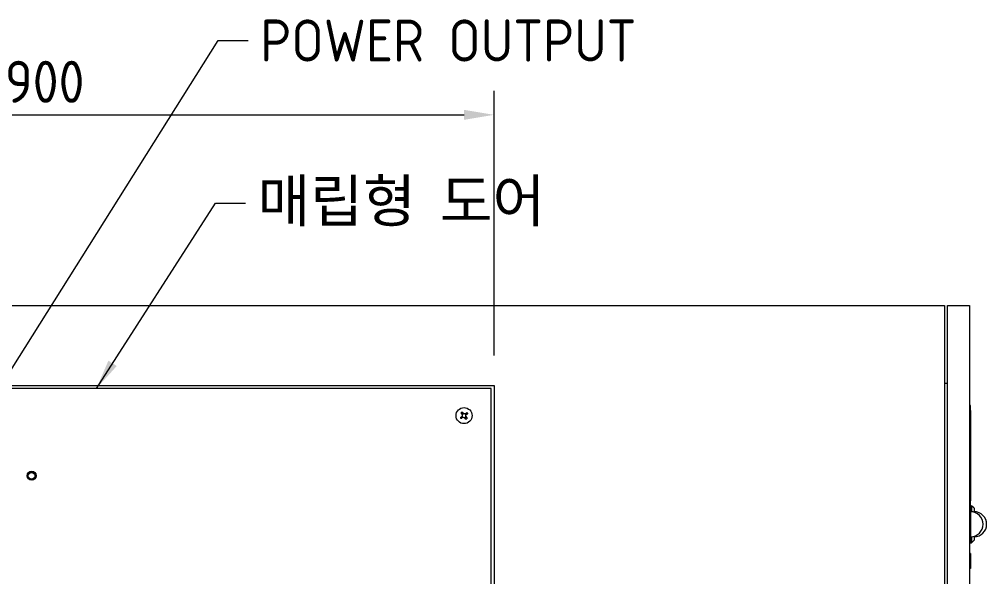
# Model space of a CAD drawing. Header units: millimetres. Extents: x 0 to 10092, y 0 to 7128.
# Drawn here: x 1183 to 2150, y 3760 to 4317 of the extents above; entities that cross this region are included whole.
import ezdxf

# ---------------------------------------------------------------- set-up
doc = ezdxf.new("R2010")
doc.units = ezdxf.units.MM
doc.header["$LTSCALE"] = 12
for name, color, linetype, lineweight, true_color in [('가시적인 것(ISO)', 3, 'Continuous', 5, 0x00ff00), ('가시적인 좁은 것(ISO)', 3, 'Continuous', 5, 0x00ff00), ('기호(ISO)', 5, 'Continuous', 5, 0x0000ff), ('치수(ISO)', 2, 'Continuous', 5, 0xffff00)]:
    doc.layers.add(name, color=color, linetype=linetype, lineweight=lineweight, true_color=true_color)
doc.styles.add('치수 텍스트_PSTEK_POSCO', font='isocp.shx')
doc.dimstyles.new('치수_PSTEK_POSCO', dxfattribs={"dimscale": 12, "dimtxt": 3.5, "dimasz": 2.5, "dimexe": 2, "dimexo": 2.5, "dimgap": 1, "dimtad": 1, "dimrnd": 1e-08, "dimdsep": 46, "dimtxsty": '치수 텍스트_PSTEK_POSCO', "dimcen": 0.09, "dimdle": 10, "dimclrd": 7, "dimclre": 7, "dimclrt": 2, "dimadec": 1, "dimazin": 2, "dimtfac": 1, "dimtmove": 0, "dimatfit": 3, "dimfxl": 1, "dimtolj": 1, "dimlwd": -1, "dimlwe": -1, "dimarcsym": 0})
doc.dimstyles.new('치수_PSTEK_POSCO$7', dxfattribs={"dimscale": 12, "dimtxt": 3.5, "dimasz": 2.5, "dimexe": 2, "dimexo": 2.5, "dimgap": 1, "dimtad": 1, "dimrnd": 1e-08, "dimdsep": 46, "dimtxsty": '치수 텍스트_PSTEK_POSCO', "dimcen": 0.09, "dimdle": 10, "dimclrd": 7, "dimclre": 7, "dimclrt": 2, "dimadec": 1, "dimazin": 2, "dimtfac": 1, "dimtmove": 0, "dimatfit": 3, "dimfxl": 1, "dimtolj": 1, "dimlwd": -1, "dimlwe": -1, "dimarcsym": 0})

# ---------------------------------------------------------------- blocks, each defined once
blk = doc.blocks.new('*D39')
at = {"layer": 'Defpoints', "color": 0, "transparency": 16777216}
for p in [(1657.44, 4221.57), (757.44, 3951.21), (1657.44, 3951.21)]:
    blk.add_point(p, dxfattribs=at)
at = {"layer": '치수(ISO)', "color": 7, "transparency": 16777216}
for p, q in [((757.44, 3981.21), (757.44, 4245.57)), ((1657.44, 3981.21), (1657.44, 4245.57)), ((787.44, 4221.57), (1627.44, 4221.57))]:
    blk.add_line(p, q, dxfattribs=at)
for points in [[(787.44, 4226.57), (787.44, 4216.57), (757.44, 4221.57)], [(1627.44, 4226.57), (1627.44, 4216.57), (1657.44, 4221.57)]]:
    blk.add_solid(points, dxfattribs=at)
at = {"layer": '치수(ISO)', "color": 2, "transparency": 16777216, "insert": (1168.76, 4254.57), "char_height": 42, "attachment_point": 4, "style": '치수 텍스트_PSTEK_POSCO'}
blk.add_mtext('\\A1;900', dxfattribs=at)

msp = doc.modelspace()

# ---------------------------------------------------------------- linework, layer by layer
at = {"layer": '가시적인 것(ISO)'}
for p, q in [((657.443, 4031.209), (2107.443, 4031.209)), ((2107.443, 4031.209), (2107.443, 2631.209)), ((2110.443, 2541.209), (2110.443, 4031.209)), ((2110.443, 4031.209), (2132.443, 4031.209)), ((2132.443, 4031.209), (2132.443, 2541.209)), ((2107.443, 3953.509), (2110.443, 3953.509)), ((757.443, 3951.209), (1657.443, 3951.209)), ((1654.443, 3948.209), (760.443, 3948.209)), ((1654.443, 2934.209), (1654.443, 3948.209)), ((1657.443, 3951.209), (1657.443, 2931.209)), ((1625.785, 3922.197), (1624.433, 3923.95)), ((1624.459, 3924.149), (1625.359, 3924.843)), ((1625.371, 3922.756), (1626.474, 3923.606)), ((1625.558, 3924.817), (1626.909, 3923.064)), ((1628.431, 3922.867), (1630.184, 3924.219)), ((1630.383, 3924.193), (1631.076, 3923.293)), ((2133.443, 3931.209), (2132.443, 3931.209)), ((2133.443, 3831.309), (2133.443, 3931.209)), ((2133.443, 3926.209), (2133.453, 3926.209)), ((2133.453, 3926.209), (2133.453, 3921.209)), ((1624.503, 3918.226), (1623.809, 3919.125)), ((1623.835, 3919.324), (1625.588, 3920.676)), ((1626.455, 3919.551), (1624.702, 3918.2)), ((1625.896, 3919.138), (1625.046, 3920.24)), ((1629.327, 3917.601), (1627.976, 3919.354)), ((1629.514, 3919.662), (1628.412, 3918.812)), ((1628.99, 3923.281), (1629.84, 3922.178)), ((1629.101, 3920.221), (1630.452, 3918.468)), ((1631.051, 3923.094), (1629.298, 3921.743)), ((1630.426, 3918.269), (1629.527, 3917.576)), ((2133.443, 3921.209), (2133.453, 3921.209)), ((2133.453, 3921.209), (2133.453, 3841.209)), ((2132.443, 3846.579), (2132.453, 3846.579)), ((2132.453, 3846.579), (2132.453, 3837.94)), ((2132.443, 3837.94), (2132.453, 3837.94)), ((2132.453, 3837.94), (2132.453, 3831.309)), ((2133.443, 3841.209), (2133.453, 3841.209)), ((2133.453, 3841.209), (2133.453, 3836.209)), ((2132.443, 3831.309), (2134.543, 3831.309)), ((2132.443, 3831.307), (2134.543, 3831.307)), ((2132.443, 3831.3), (2134.543, 3831.3)), ((2132.443, 3831.287), (2134.543, 3831.287)), ((2132.443, 3831.268), (2134.543, 3831.268)), ((2132.443, 3831.244), (2134.543, 3831.244)), ((2132.443, 3831.214), (2134.543, 3831.214)), ((2132.443, 3831.178), (2134.543, 3831.178)), ((2132.443, 3831.137), (2134.543, 3831.137)), ((2132.443, 3831.091), (2134.543, 3831.091)), ((2132.443, 3831.038), (2134.543, 3831.038)), ((2132.443, 3830.98), (2134.543, 3830.98)), ((2132.443, 3830.917), (2134.543, 3830.917)), ((2132.443, 3830.848), (2134.543, 3830.848)), ((2132.443, 3830.774), (2134.543, 3830.774)), ((2132.443, 3830.694), (2134.543, 3830.694)), ((2132.443, 3830.609), (2134.543, 3830.609)), ((2132.443, 3830.518), (2134.543, 3830.518)), ((2132.443, 3830.422), (2134.543, 3830.422)), ((2132.443, 3830.32), (2134.543, 3830.32)), ((2132.443, 3830.214), (2134.543, 3830.214)), ((2132.443, 3830.101), (2134.543, 3830.101)), ((2132.443, 3829.984), (2134.543, 3829.984)), ((2132.443, 3829.861), (2134.543, 3829.861)), ((2133.443, 3828.809), (2132.443, 3829.809)), ((2132.518, 3829.734), (2134.543, 3829.734)), ((2132.651, 3829.601), (2134.543, 3829.601)), ((2132.789, 3829.463), (2134.543, 3829.463)), ((2132.933, 3829.319), (2134.543, 3829.319)), ((2133.081, 3829.171), (2134.543, 3829.171)), ((2133.234, 3829.018), (2134.543, 3829.018)), ((2133.392, 3828.86), (2134.543, 3828.86)), ((2133.443, 3836.209), (2133.453, 3836.209)), ((2133.443, 3828.809), (2133.443, 3796.809)), ((2133.443, 3828.697), (2134.543, 3828.697)), ((2133.443, 3828.529), (2134.543, 3828.529)), ((2133.443, 3828.357), (2134.543, 3828.357)), ((2133.443, 3828.179), (2134.543, 3828.179)), ((2133.443, 3827.997), (2134.543, 3827.997)), ((2133.443, 3827.81), (2134.543, 3827.81)), ((2133.443, 3827.619), (2134.543, 3827.619)), ((2133.443, 3827.423), (2134.543, 3827.423)), ((2133.443, 3827.223), (2134.543, 3827.223)), ((2133.443, 3827.019), (2134.543, 3827.019)), ((2133.443, 3826.81), (2134.543, 3826.81)), ((2134.543, 3831.309), (2134.543, 3831.307)), ((2137.043, 3828.809), (2134.543, 3831.309)), ((2134.543, 3831.307), (2134.543, 3831.3)), ((2134.543, 3831.3), (2134.543, 3831.287)), ((2134.543, 3831.287), (2134.543, 3831.268)), ((2134.543, 3831.268), (2134.543, 3831.244)), ((2134.543, 3831.244), (2134.543, 3831.214)), ((2134.543, 3831.214), (2134.543, 3831.178)), ((2134.543, 3831.178), (2134.543, 3831.137)), ((2134.543, 3831.137), (2134.543, 3831.091)), ((2134.543, 3831.091), (2134.543, 3831.038)), ((2134.543, 3831.038), (2134.543, 3830.98)), ((2134.543, 3830.98), (2134.543, 3830.917)), ((2134.543, 3830.917), (2134.543, 3830.848)), ((2134.543, 3830.848), (2134.543, 3830.774)), ((2134.543, 3830.774), (2134.543, 3830.694)), ((2134.543, 3830.694), (2134.543, 3830.609)), ((2134.543, 3830.609), (2134.543, 3830.518)), ((2134.543, 3830.518), (2134.543, 3830.422)), ((2134.543, 3830.422), (2134.543, 3830.32)), ((2134.543, 3830.32), (2134.543, 3830.214)), ((2134.543, 3830.214), (2134.543, 3830.101)), ((2134.543, 3830.101), (2134.543, 3829.984)), ((2134.543, 3829.984), (2134.543, 3829.861)), ((2134.543, 3829.861), (2134.543, 3829.734)), ((2134.543, 3829.734), (2134.543, 3829.601)), ((2134.543, 3829.601), (2134.543, 3829.463)), ((2134.543, 3829.463), (2134.543, 3829.319)), ((2134.543, 3829.319), (2134.543, 3829.171)), ((2134.543, 3829.171), (2134.543, 3829.018)), ((2134.543, 3829.018), (2134.543, 3828.86)), ((2134.543, 3828.86), (2134.543, 3828.697)), ((2134.543, 3828.697), (2134.543, 3828.529)), ((2134.543, 3828.529), (2134.543, 3828.357)), ((2134.543, 3828.357), (2134.543, 3828.179)), ((2134.543, 3828.179), (2134.543, 3827.997)), ((2134.543, 3827.997), (2134.543, 3827.81)), ((2134.543, 3827.81), (2134.543, 3827.619)), ((2134.543, 3827.619), (2134.543, 3827.423)), ((2134.543, 3827.423), (2134.543, 3827.223)), ((2134.543, 3827.223), (2134.543, 3827.019)), ((2134.543, 3827.019), (2134.543, 3826.81)), ((2134.543, 3826.81), (2134.543, 3826.597)), ((2137.043, 3828.809), (2137.043, 3824.78)), ((2133.443, 3826.597), (2134.543, 3826.597)), ((2133.443, 3826.379), (2134.543, 3826.379)), ((2133.443, 3826.158), (2134.543, 3826.158)), ((2133.443, 3825.932), (2134.543, 3825.932)), ((2133.443, 3825.703), (2134.543, 3825.703)), ((2133.443, 3825.469), (2134.543, 3825.469)), ((2134.543, 3826.597), (2134.543, 3826.379)), ((2134.543, 3826.379), (2134.543, 3826.158)), ((2134.543, 3826.158), (2134.543, 3825.932)), ((2134.543, 3825.932), (2134.543, 3825.703)), ((2134.543, 3825.703), (2134.543, 3825.469)), ((2134.543, 3825.469), (2134.543, 3825.261)), ((2133.443, 3800.235), (2134.543, 3800.235)), ((2133.443, 3800), (2134.543, 3800)), ((2133.443, 3799.769), (2134.543, 3799.769)), ((2133.443, 3799.542), (2134.543, 3799.542)), ((2133.443, 3799.319), (2134.543, 3799.319)), ((2133.443, 3799.1), (2134.543, 3799.1)), ((2133.443, 3798.886), (2134.543, 3798.886)), ((2133.443, 3798.675), (2134.543, 3798.675)), ((2133.443, 3798.469), (2134.543, 3798.469)), ((2133.443, 3798.267), (2134.543, 3798.267)), ((2133.443, 3798.07), (2134.543, 3798.07)), ((2133.443, 3797.877), (2134.543, 3797.877)), ((2134.543, 3800.358), (2134.543, 3800.235)), ((2134.543, 3800.235), (2134.543, 3800)), ((2134.543, 3800), (2134.543, 3799.769)), ((2134.543, 3799.769), (2134.543, 3799.542)), ((2134.543, 3799.542), (2134.543, 3799.319)), ((2134.543, 3799.319), (2134.543, 3799.1)), ((2134.543, 3799.1), (2134.543, 3798.886)), ((2134.543, 3798.886), (2134.543, 3798.675)), ((2134.543, 3798.675), (2134.543, 3798.469)), ((2134.543, 3798.469), (2134.543, 3798.267)), ((2134.543, 3798.267), (2134.543, 3798.07)), ((2134.543, 3798.07), (2134.543, 3797.877)), ((2134.543, 3797.877), (2134.543, 3797.689)), ((2137.043, 3800.839), (2137.043, 3796.809)), ((2133.443, 3796.809), (2132.443, 3795.809)), ((2132.443, 3795.803), (2134.543, 3795.803)), ((2132.443, 3795.678), (2134.543, 3795.678)), ((2132.443, 3795.559), (2134.543, 3795.559)), ((2132.443, 3795.445), (2134.543, 3795.445)), ((2132.443, 3795.336), (2134.543, 3795.336)), ((2132.443, 3795.233), (2134.543, 3795.233)), ((2132.443, 3795.135), (2134.543, 3795.135)), ((2132.443, 3795.042), (2134.543, 3795.042)), ((2132.443, 3794.955), (2134.543, 3794.955)), ((2132.443, 3794.873), (2134.543, 3794.873)), ((2132.443, 3794.797), (2134.543, 3794.797)), ((2132.443, 3794.726), (2134.543, 3794.726)), ((2132.443, 3794.66), (2134.543, 3794.66)), ((2132.443, 3794.601), (2134.543, 3794.601)), ((2132.443, 3794.546), (2134.543, 3794.546)), ((2132.443, 3794.497), (2134.543, 3794.497)), ((2132.443, 3794.454), (2134.543, 3794.454)), ((2132.443, 3794.417), (2134.543, 3794.417)), ((2132.443, 3794.385), (2134.543, 3794.385)), ((2132.443, 3794.358), (2134.543, 3794.358)), ((2132.443, 3794.338), (2134.543, 3794.338)), ((2132.443, 3794.323), (2134.543, 3794.323)), ((2132.443, 3794.313), (2134.543, 3794.313)), ((2132.443, 3794.309), (2134.543, 3794.309)), ((2132.566, 3795.933), (2134.543, 3795.933)), ((2132.701, 3796.067), (2134.543, 3796.067)), ((2132.841, 3796.207), (2134.543, 3796.207)), ((2132.986, 3796.352), (2134.543, 3796.352)), ((2133.136, 3796.502), (2134.543, 3796.502)), ((2133.291, 3796.657), (2134.543, 3796.657)), ((2133.443, 3797.689), (2134.543, 3797.689)), ((2133.443, 3797.505), (2134.543, 3797.505)), ((2133.443, 3797.326), (2134.543, 3797.326)), ((2133.443, 3797.152), (2134.543, 3797.152)), ((2133.443, 3796.982), (2134.543, 3796.982)), ((2133.443, 3796.817), (2134.543, 3796.817)), ((2134.543, 3797.689), (2134.543, 3797.505)), ((2134.543, 3797.505), (2134.543, 3797.326)), ((2134.543, 3797.326), (2134.543, 3797.152)), ((2134.543, 3797.152), (2134.543, 3796.982)), ((2134.543, 3796.982), (2134.543, 3796.817)), ((2134.543, 3796.817), (2134.543, 3796.657)), ((2137.043, 3796.809), (2134.543, 3794.309)), ((2134.543, 3796.657), (2134.543, 3796.502)), ((2134.543, 3796.502), (2134.543, 3796.352)), ((2134.543, 3796.352), (2134.543, 3796.207)), ((2134.543, 3796.207), (2134.543, 3796.067)), ((2134.543, 3796.067), (2134.543, 3795.933)), ((2134.543, 3795.933), (2134.543, 3795.803)), ((2134.543, 3795.803), (2134.543, 3795.678)), ((2134.543, 3795.678), (2134.543, 3795.559)), ((2134.543, 3795.559), (2134.543, 3795.445)), ((2134.543, 3795.445), (2134.543, 3795.336)), ((2134.543, 3795.336), (2134.543, 3795.233)), ((2134.543, 3795.233), (2134.543, 3795.135)), ((2134.543, 3795.135), (2134.543, 3795.042)), ((2134.543, 3795.042), (2134.543, 3794.955)), ((2134.543, 3794.955), (2134.543, 3794.873)), ((2134.543, 3794.873), (2134.543, 3794.797)), ((2134.543, 3794.797), (2134.543, 3794.726)), ((2134.543, 3794.726), (2134.543, 3794.66)), ((2134.543, 3794.66), (2134.543, 3794.601)), ((2134.543, 3794.601), (2134.543, 3794.546)), ((2134.543, 3794.546), (2134.543, 3794.497)), ((2134.543, 3794.497), (2134.543, 3794.454)), ((2134.543, 3794.454), (2134.543, 3794.417)), ((2134.543, 3794.417), (2134.543, 3794.385)), ((2134.543, 3794.385), (2134.543, 3794.358)), ((2134.543, 3794.358), (2134.543, 3794.338)), ((2134.543, 3794.338), (2134.543, 3794.323)), ((2134.543, 3794.323), (2134.543, 3794.313)), ((2134.543, 3794.313), (2134.543, 3794.309)), ((2134.543, 3794.309), (2134.543, 3794.309)), ((2133.443, 3783.709), (2132.453, 3783.709)), ((2133.443, 3783.709), (2133.443, 3768.709)), ((2133.443, 3768.709), (2132.453, 3768.709))]:
    msp.add_line(p, q, dxfattribs=at)
for centre, radius in [((1627.443, 3921.209), 8), ((1627.443, 3921.209), 8), ((1195.443, 3861.209), 4.5), ((1195.443, 3861.209), 3.323)]:
    msp.add_circle(centre, radius, dxfattribs=at)
for centre, radius, start, end in [((1624.546, 3924.037), 0.142, 127.628657, 217.628657), ((1625.446, 3924.73), 0.142, 37.628657, 127.628657), ((1626.482, 3923.595), 0.0142, 37.628657, 127.628657), ((1630.27, 3924.106), 0.142, 37.628657, 127.628657), ((1623.922, 3919.212), 0.142, 127.628657, 217.628657), ((1624.615, 3918.312), 0.142, 217.628657, 307.628657), ((1625.057, 3920.249), 0.0142, 127.628657, 217.628657), ((1625.38, 3922.745), 0.0142, 127.628657, 217.628657), ((1627.443, 3921.209), 1.93, 149.213318, 196.043995), ((1627.443, 3921.209), 1.93, 196.043995, 239.21332), ((1627.443, 3921.209), 1.93, 106.043995, 149.213318), ((1625.907, 3919.147), 0.0142, 217.628657, 307.628657), ((1627.443, 3921.209), 1.93, 239.213318, 286.043995), ((1627.443, 3921.209), 1.93, 59.213318, 106.043995), ((1627.443, 3921.209), 1.93, 286.043993, 329.213318), ((1628.403, 3918.824), 0.0142, 217.628657, 307.628657), ((1627.443, 3921.209), 1.93, 16.043995, 59.213318), ((1628.979, 3923.272), 0.0142, 37.628657, 127.628657), ((1627.443, 3921.209), 1.93, 329.213318, 16.043995), ((1629.44, 3917.688), 0.142, 217.628657, 307.628657), ((1629.505, 3919.673), 0.0142, 307.628657, 37.628657), ((1629.828, 3922.17), 0.0142, 307.628657, 37.628657), ((1630.34, 3918.382), 0.142, 307.628657, 37.628657), ((1630.964, 3923.206), 0.142, 307.628657, 37.628657), ((2133.443, 3812.809), 12.5, 270, 90), ((2137.043, 3812.809), 12.5, 270, 90)]:
    msp.add_arc(centre, radius, start, end, dxfattribs=at)
msp.add_open_spline([(2132.453, 3794.309), (2132.453, 3792.768), (2132.453, 3786.214), (2132.453, 3779.156)], degree=2, knots=[-1.323605, -1.323605, -1.323605, -1, 0, 0, 0], dxfattribs=at)
for points in [[(2132.453, 3779.156), (2132.453, 3773.203), (2132.453, 3765.302), (2132.453, 3762.195)], [(2132.453, 3762.195), (2132.453, 3759.403), (2132.453, 3757.538), (2132.453, 3756.295)]]:
    msp.add_open_spline(points, degree=2, dxfattribs=at)
at = {"layer": '가시적인 좁은 것(ISO)'}
msp.add_arc((1195.443, 3861.209), 4, 280, 190, dxfattribs=at)

# ---------------------------------------------------------------- texts
at = {"layer": '기호(ISO)', "color": 2, "true_color": 0xffff00, "char_height": 42, "attachment_point": 4, "style": '치수 텍스트_PSTEK_POSCO'}
for s, insert, width in [('{\\fISOCP|b0|i0;\\H42.0000;POWER OUTPUT}', (1423.81, 4295.772), 438.82238), ('{\\fISOCP|b0|i0;\\H42.0000;매립형 도어}', (1421.103, 4133.414), 342.80808)]:
    msp.add_mtext(s, dxfattribs=dict(at, insert=insert, width=width))

# ---------------------------------------------------------------- dimensions: what is measured, and where the dimension line sits
at = {"layer": '치수(ISO)', "color": 7}
dim = msp.add_linear_dim(base=(1657.443, 4221.572), p1=(757.443, 3951.209), p2=(1657.443, 3951.209), dimstyle='치수_PSTEK_POSCO', override={"dimdec": 2, "dimtp": 0, "dimtm": 0, "dimtdec": 2, "dimtofl": 0, "dimatfit": 1}, dxfattribs=at)
dim.commit()
dim.dimension.update_dxf_attribs({"geometry": '*D39', "text_midpoint": (1207.443, 4221.572), "dimtype": 160})

# ---------------------------------------------------------------- leaders
at = {"layer": '기호(ISO)', "color": 7, "annotation_type": 0, "has_hookline": 1, "hookline_direction": 0}
for points, text_width in [([(1095.613, 3841.209), (1381.81, 4295.772), (1411.81, 4295.772)], 425.254), ([(1260.13, 3948.209), (1379.103, 4133.414), (1409.103, 4133.414)], 286.612)]:
    msp.add_leader(points, dimstyle='치수_PSTEK_POSCO$7', override={"dimtad": 0}, dxfattribs=dict(at, text_width=text_width))

doc.saveas('drawing.dxf')
